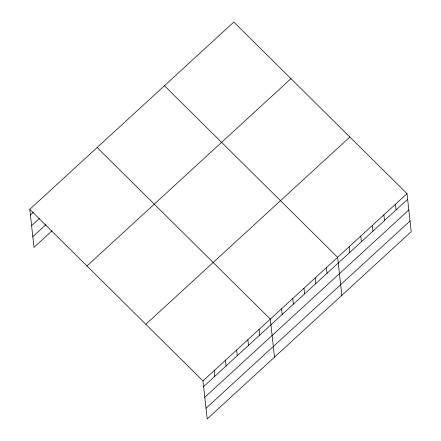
<?xml version="1.0" encoding="UTF-8"?>
<svg xmlns="http://www.w3.org/2000/svg" width="441" height="441" viewBox="0 0 441 441"><rect width="100%" height="100%" fill="white"/><g stroke="black" fill="none" stroke-linecap="round" stroke-linejoin="round"><path stroke-width="0.66" d="M29.795 209.332L233.813 22.05L407.01 193.638L411.205 231.668L207.187 418.95L202.987 380.919L29.795 209.332L33.99 247.362L52.044 230.792M30.418 214.993L33.345 212.308M31.598 225.676L39.403 218.51M32.81 236.679L45.985 224.585M86.949 265.956L290.966 78.674M145.833 324.295L349.856 137.013M202.987 380.919L407.01 193.638M203.615 386.581L407.633 199.304M204.795 397.264L408.813 209.982M206.008 408.267L410.031 220.991M164.449 85.725L337.641 257.318L341.841 295.343M97.119 147.526L270.316 319.119L274.511 357.149M395.45 204.255L396.073 209.916M383.885 214.866L384.513 220.528M372.325 225.478L372.948 231.139M360.766 236.089L361.388 241.751M349.2 246.701L349.829 252.368M326.423 267.615L327.046 273.277M315.199 277.918L315.822 283.58M303.976 288.216L304.604 293.877M292.758 298.518L293.381 304.18M281.534 308.816L282.163 314.483M259.093 329.416L259.721 335.083M247.875 339.719L248.498 345.38M236.652 350.022L237.275 355.683M225.428 360.319L226.057 365.98M214.21 370.622L214.833 376.283"/></g></svg>
